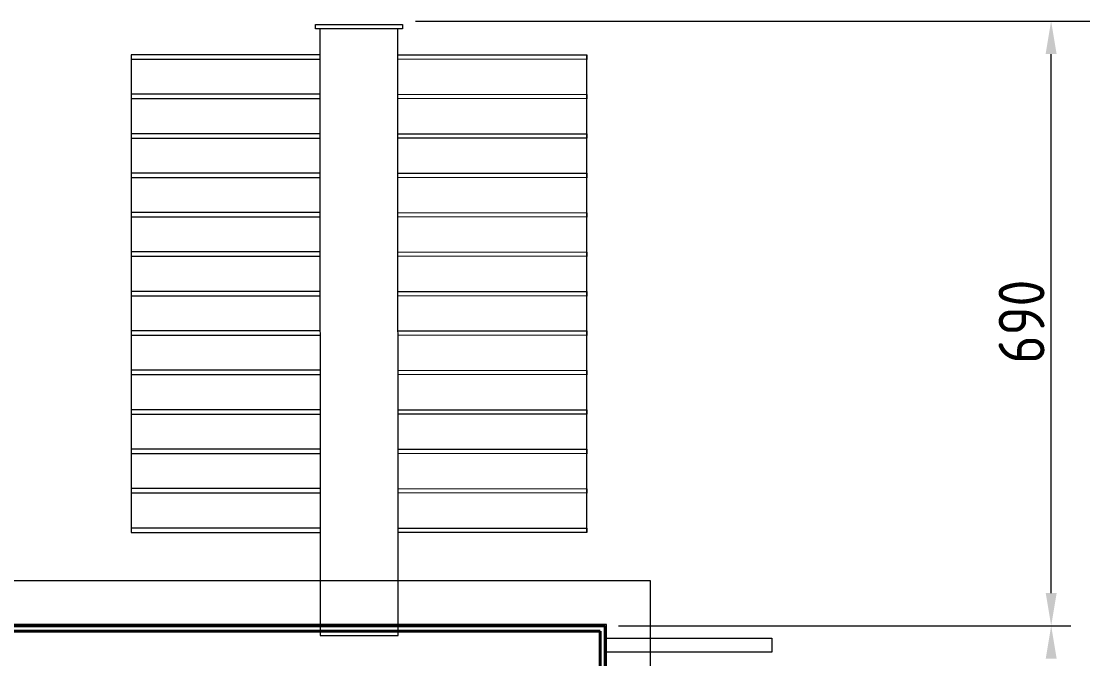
# Model space of a CAD drawing. Header units: millimetres. Extents: x -41310 to 13905, y 1865 to 89610.
# Drawn here: x 8673 to 9884, y 4289 to 5016 of the extents above; entities that cross this region are included whole.
import ezdxf

# ---------------------------------------------------------------- set-up
doc = ezdxf.new("R2010")
doc.units = ezdxf.units.MM
doc.layers.add('1粗实线', color=4, linetype='Continuous', lineweight=40)
doc.layers.add('1轮廓实线层', color=7, linetype='Continuous', lineweight=0)
doc.styles.get("Standard").update_dxf_attribs({"font": 'gbenor.shx', "bigfont": 'gbcbig.shx'})

msp = doc.modelspace()

# ---------------------------------------------------------------- linework, layer by layer
at = {"layer": '1粗实线', "ltscale": 2, "extrusion": (-0.004685, -0.017452, 0.999837)}
for p, q in [((9339.4, 4326.3, 119.3), (8127.4, 4326.3, 113.6)), ((9339.4, 3664.4, 107.7), (9339.4, 4326.3, 119.3)), ((9333.4, 4320.3, 119.2), (8133.4, 4320.3, 113.5)), ((9333.4, 3670.4, 107.8), (9333.4, 4320.3, 119.2))]:
    msp.add_line(p, q, dxfattribs=at)
at = {"layer": '1轮廓实线层', "color": 3, "ltscale": 2, "extrusion": (-0.004685, -0.017452, 0.999837)}
for p, q in [((9122.8, 5016.2, 130.3), (10037.4, 5016.2, 134.6)), ((9122.8, 5016.2, 130.3), (9870.7, 5016.2, 133.8)), ((9122.8, 5016.2, 130.3), (10106.6, 5016.2, 134.9)), ((9848.2, 4363.8, 122.3), (9848.2, 4978.7, 133.1)), ((9354.4, 4326.3, 119.4), (9870.7, 4326.3, 121.8)), ((9354.4, 4326.3, 119.4), (9870.7, 4326.3, 121.8))]:
    msp.add_line(p, q, dxfattribs=at)
at = {"layer": '1轮廓实线层', "extrusion": (-0.004685, -0.017452, 0.999837)}
for p, q in [((9008.8, 5012.4, 129.7), (9107.8, 5012.4, 130.2)), ((9008.8, 5007.4, 129.6), (9008.8, 5012.4, 129.7)), ((9107.8, 5007.4, 130.1), (9008.8, 5007.4, 129.6)), ((9013.8, 5007.4, 129.6), (9013.9, 4315.3, 117.6)), ((9102.9, 4315.3, 118), (9102.8, 5007.4, 130.1)), ((9107.8, 5012.4, 130.2), (9107.8, 5007.4, 130.1)), ((9013.8, 4977.9, 129.1), (8798.3, 4977.9, 128.1)), ((8798.3, 4977.9, 128.1), (8798.3, 4972.9, 128)), ((8798.3, 4977.9, 128.1), (8798.4, 4433, 118.6)), ((8798.3, 4972.9, 128), (9013.8, 4972.9, 129)), ((9102.8, 4977.9, 129.5), (9318.3, 4977.7, 130.6)), ((9318.3, 4972.7, 130.5), (9102.8, 4972.9, 129.5)), ((9318.3, 4977.7, 130.6), (9318.3, 4972.7, 130.5)), ((9318.4, 4432.8, 121), (9318.3, 4977.7, 130.6)), ((9013.8, 4932.9, 128.3), (8798.3, 4932.9, 127.3)), ((8798.3, 4932.9, 127.3), (8798.3, 4927.9, 127.2)), ((9102.8, 4932.9, 128.8), (9318.3, 4932.7, 129.8)), ((9318.3, 4932.7, 129.8), (9318.3, 4927.7, 129.7)), ((8798.3, 4927.9, 127.2), (9013.8, 4927.9, 128.3)), ((9318.3, 4927.7, 129.7), (9102.8, 4927.9, 128.7)), ((9013.8, 4887.9, 127.6), (8798.3, 4887.9, 126.6)), ((8798.3, 4887.9, 126.6), (8798.3, 4882.9, 126.5)), ((8798.3, 4882.9, 126.5), (9013.8, 4882.9, 127.5)), ((9102.8, 4887.9, 128), (9318.3, 4887.7, 129)), ((9318.3, 4882.7, 128.9), (9102.8, 4882.9, 127.9)), ((9318.3, 4887.7, 129), (9318.3, 4882.7, 128.9)), ((9013.8, 4842.9, 126.8), (8798.3, 4842.9, 125.8)), ((8798.3, 4842.9, 125.8), (8798.3, 4837.9, 125.7)), ((8798.3, 4837.9, 125.7), (9013.8, 4837.9, 126.7)), ((9102.8, 4842.9, 127.2), (9318.3, 4842.7, 128.2)), ((9318.3, 4837.7, 128.1), (9102.8, 4837.9, 127.1)), ((9318.3, 4842.7, 128.2), (9318.3, 4837.7, 128.1)), ((8798.3, 4797.9, 125), (8798.3, 4792.9, 124.9)), ((9013.8, 4797.9, 126), (8798.3, 4797.9, 125)), ((9102.8, 4797.9, 126.4), (9318.3, 4797.7, 127.4)), ((9318.3, 4797.7, 127.4), (9318.3, 4792.7, 127.3)), ((8798.3, 4792.9, 124.9), (9013.8, 4792.9, 125.9)), ((9318.3, 4792.7, 127.3), (9102.8, 4792.9, 126.3)), ((8798.3, 4753, 124.2), (8798.3, 4748, 124.1)), ((9013.8, 4753, 125.2), (8798.3, 4753, 124.2)), ((9102.8, 4753, 125.6), (9318.3, 4752.7, 126.6)), ((9318.3, 4752.7, 126.6), (9318.3, 4747.7, 126.5)), ((8798.3, 4748, 124.1), (9013.8, 4748, 125.1)), ((9318.3, 4747.7, 126.5), (9102.8, 4748, 125.5)), ((8798.3, 4708, 123.4), (8798.3, 4703, 123.3)), ((9013.8, 4708, 124.4), (8798.3, 4708, 123.4)), ((8798.3, 4703, 123.3), (9013.8, 4703, 124.3)), ((9102.8, 4708, 124.8), (9318.3, 4707.7, 125.8)), ((9318.3, 4702.7, 125.8), (9102.8, 4703, 124.7)), ((9318.3, 4707.7, 125.8), (9318.3, 4702.7, 125.8)), ((8798.3, 4663, 122.6), (8798.3, 4658, 122.5)), ((9013.8, 4663, 123.6), (8798.3, 4663, 122.6)), ((8798.3, 4658, 122.5), (9013.8, 4658, 123.5)), ((9102.8, 4663, 124.1), (9318.3, 4662.8, 125.1)), ((9318.3, 4657.8, 125), (9102.8, 4658, 124)), ((9318.3, 4662.8, 125.1), (9318.3, 4657.8, 125)), ((8798.3, 4618, 121.8), (8798.3, 4613, 121.8)), ((9013.8, 4618, 122.8), (8798.3, 4618, 121.8)), ((9102.8, 4618, 123.3), (9318.3, 4617.8, 124.3)), ((9318.3, 4617.8, 124.3), (9318.3, 4612.8, 124.2)), ((8798.3, 4613, 121.8), (9013.8, 4613, 122.8)), ((9318.3, 4612.8, 124.2), (9102.8, 4613, 123.2)), ((8798.3, 4573, 121.1), (8798.3, 4568, 121)), ((9013.8, 4573, 122.1), (8798.3, 4573, 121.1)), ((8798.3, 4568, 121), (9013.8, 4568, 122)), ((9102.8, 4573, 122.5), (9318.3, 4572.8, 123.5)), ((9318.3, 4567.8, 123.4), (9102.8, 4568, 122.4)), ((9318.3, 4572.8, 123.5), (9318.3, 4567.8, 123.4)), ((8798.4, 4528, 120.3), (8798.4, 4523, 120.2)), ((9013.8, 4528, 121.3), (8798.4, 4528, 120.3)), ((8798.4, 4523, 120.2), (9013.8, 4523, 121.2)), ((9102.8, 4528, 121.7), (9318.3, 4527.8, 122.7)), ((9318.3, 4522.8, 122.6), (9102.8, 4523, 121.6)), ((9318.3, 4527.8, 122.7), (9318.3, 4522.8, 122.6)), ((8798.4, 4483, 119.5), (8798.4, 4478, 119.4)), ((9013.9, 4483, 120.5), (8798.4, 4483, 119.5)), ((9102.9, 4483, 120.9), (9318.3, 4482.8, 121.9)), ((9318.3, 4482.8, 121.9), (9318.3, 4477.8, 121.8)), ((8798.4, 4478, 119.4), (9013.9, 4478, 120.4)), ((9318.3, 4477.8, 121.8), (9102.9, 4478, 120.8)), ((8798.4, 4438, 118.7), (8798.4, 4433, 118.6)), ((9013.9, 4438, 119.7), (8798.4, 4438, 118.7)), ((9102.9, 4438, 120.1), (9318.4, 4437.8, 121.1)), ((9318.4, 4437.8, 121.1), (9318.4, 4432.8, 121)), ((8798.4, 4433, 118.6), (9013.9, 4433, 119.6)), ((9318.4, 4432.8, 121), (9102.9, 4433, 120)), ((9013.9, 4315.3, 117.6), (9102.9, 4315.3, 118))]:
    msp.add_line(p, q, dxfattribs=at)
at = {"layer": '1轮廓实线层', "ltscale": 2, "extrusion": (-0.004685, -0.017452, 0.999837)}
for p, q in [((9390.9, 4377.8, 120.4), (8075.9, 4377.8, 114.3)), ((9390.9, 3612.9, 107.1), (9390.9, 4377.8, 120.4)), ((9340.9, 4327.8, 119.3), (8125.9, 4327.8, 113.6)), ((9340.9, 3662.9, 107.7), (9340.9, 4327.8, 119.3)), ((9339.4, 4312.3, 119), (9529.4, 4312.3, 119.9)), ((9339.4, 4296.3, 118.8), (9339.4, 4312.3, 119)), ((9529.4, 4312.3, 119.9), (9529.4, 4296.3, 119.6)), ((9529.4, 4296.3, 119.6), (9339.4, 4296.3, 118.8))]:
    msp.add_line(p, q, dxfattribs=at)
at = {"layer": '1轮廓实线层', "color": 3, "extrusion": (-0.004685, -0.017452, 0.999837)}
for points in [[(8226.5, 7364.8), (8214.4, 7361.5), (8210.7, 7399.4)], [(8373.9, 6767.6), (8386, 6770.8), (8389.7, 6733)], [(8405.4, 6698.4), (8393.4, 6695.1), (8389.7, 6733)]]:
    msp.add_solid(points, dxfattribs=at)

# ---------------------------------------------------------------- texts
at = {"layer": '1轮廓实线层', "color": 3, "ltscale": 2, "extrusion": (-0.004685, -0.017452, 0.999837)}
msp.add_text('690', height=52.5, rotation=105.0301, dxfattribs=at).set_placement((8304.9, 7019.8))

doc.saveas('drawing.dxf')
